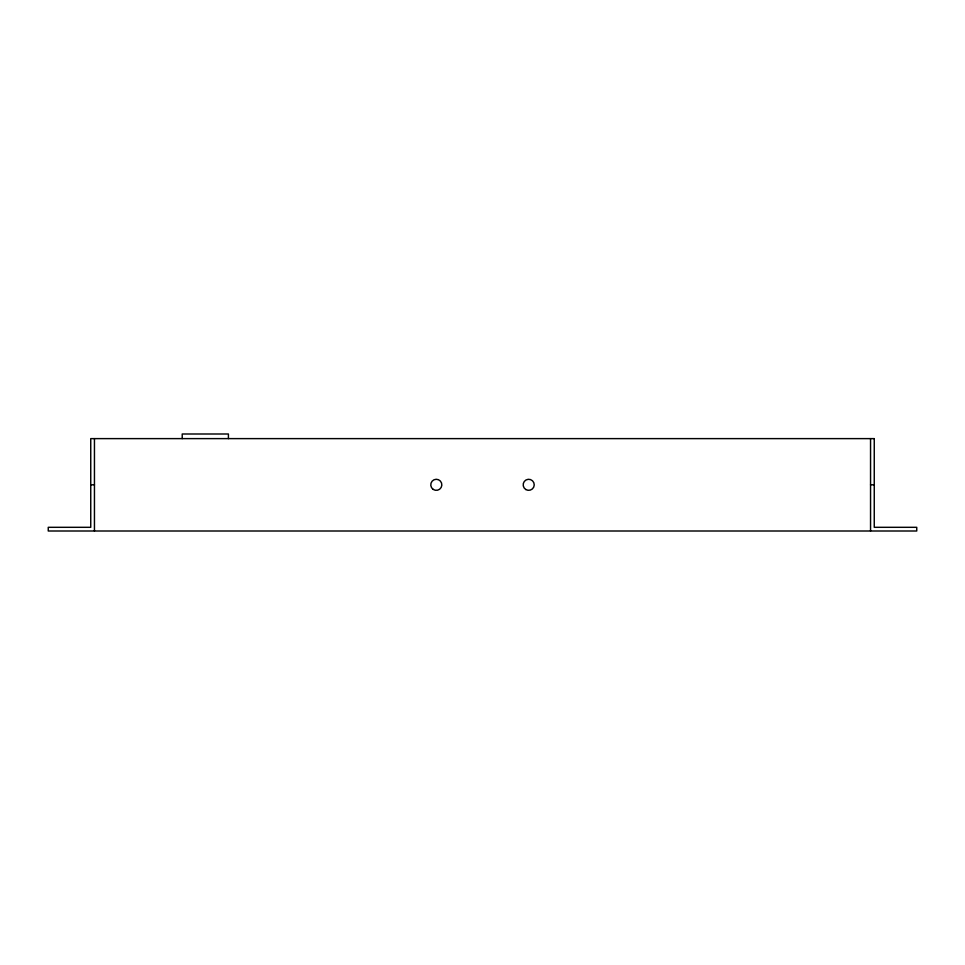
<?xml version="1.0" encoding="UTF-8"?>
<svg xmlns="http://www.w3.org/2000/svg" width="965" height="965" viewBox="0 0 965 965"><rect width="100%" height="100%" fill="white"/><g stroke="black" fill="none" stroke-linecap="round" stroke-linejoin="round"><path stroke-width="1.45" d="M90.746 484.804L94.449 484.804M870.551 484.804L874.254 484.804M870.551 438.617L870.551 531.003M228.416 438.617L228.416 433.997L182.216 433.997L182.216 438.617M94.449 438.617L94.449 531.003M874.254 438.617L90.746 438.617L90.746 527.312L48.25 527.312L48.25 531.003L916.75 531.003L916.75 527.312L874.254 527.312L874.254 438.617M433.14 489.364A5.549 5.549 0 0 0 441.825 485.274A5.549 5.549 0 0 0 433.948 479.798A5.549 5.549 0 0 0 433.14 489.364M525.829 489.544A5.549 5.549 0 0 0 534.236 484.925A5.549 5.549 0 0 0 526.034 479.955A5.549 5.549 0 0 0 525.829 489.544"/></g></svg>
